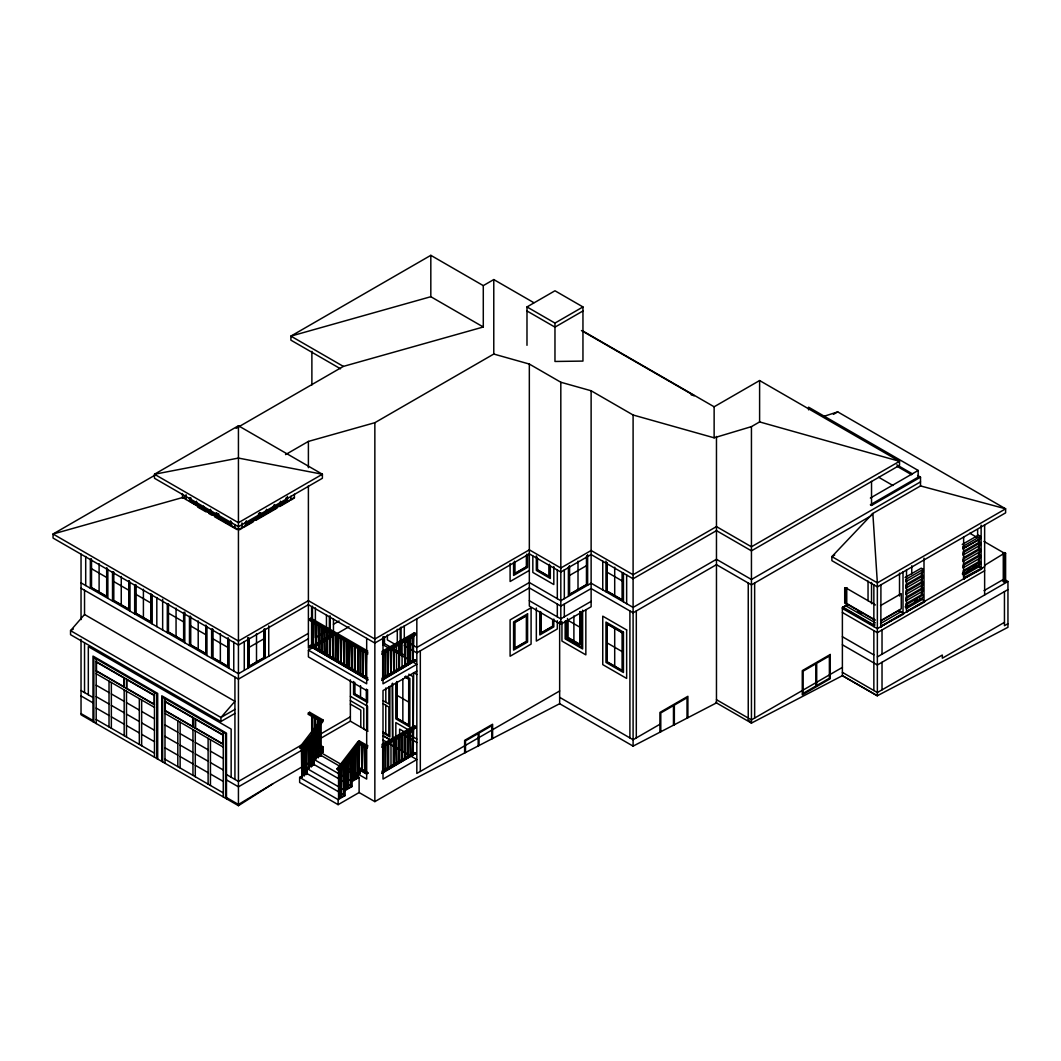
<?xml version="1.0" encoding="UTF-8"?>
<svg xmlns="http://www.w3.org/2000/svg" width="1061" height="1061" viewBox="0 0 1061 1061"><rect width="100%" height="100%" fill="white"/><g stroke="black" fill="none" stroke-linecap="round" stroke-linejoin="round"><path stroke-width="1.5" d="M360.541 697.448L360.541 685.671M385.766 733.562L385.793 705.233M388.883 686.6L388.87 704L383.074 700.645M389.878 686.414L389.851 736.931L383.061 733.005M392.663 683.284L392.623 741.254L392.225 683.483M395.819 747.435L395.833 722.581L408.445 729.862M402.583 751.334L402.596 734.292L416.827 742.514M880.749 620.964L898.932 610.46L903.601 613.152L903.601 614.16L880.855 626.613L880.922 584.571M320.594 721.44L308.353 714.371L308.353 713.019L309.666 712.263L323.075 720.008L323.075 721.347L301.43 748.774L300.263 748.098L299.64 747.315L320.594 720.101L320.939 721.241M300.263 748.098L303.221 744.265M315.037 728.92L317 726.361M301.43 748.774L300.807 747.992L323.075 720.008M306.059 741.4L306.496 740.83L306.496 774.45L306.059 741.4L306.934 741.082L306.496 774.45M308.393 738.363L308.831 737.793L308.831 768.058L309.268 738.045L308.393 738.363L308.831 768.058M302.266 747.143L301.39 747.448L301.828 777.143L302.266 747.143L301.828 777.143M304.162 744.676L304.162 743.854L304.162 775.803L303.725 746.055M313.486 731.745L313.486 765.366L313.048 733.947M315.82 729.53L315.82 728.708L315.82 758.973L315.382 729.278M318.592 725.936L317.716 726.255L318.592 725.936L318.154 757.62L317.716 727.886M359.732 743.058L338.738 770.313L337.57 769.636L336.96 768.854L357.915 741.639L359.215 740.87L367.968 745.923L366.655 746.679L357.915 741.626M338.552 768.363L342.491 763.244M354.308 747.899L356.284 745.339M338.738 770.313L338.127 769.53L359.082 742.315L359.414 743.456M338.989 769.159L338.989 768.336L338.989 798.601L339.427 768.588M341.324 766.135L341.761 765.565L341.324 797.262L340.886 765.883M343.22 764.49L343.658 795.909L344.096 762.541L343.22 762.846M348.764 756.48L348.326 788.164L348.326 756.228M350.223 755.405L350.66 786.824L350.66 753.191M352.981 750.989L353.419 750.419L352.981 780.432L352.544 752.368M357.65 777.74L358.087 744.358L357.65 777.74L357.212 746.321M84.535 590.261L84.535 614.491L70.543 630.645L70.543 634.69L220.94 721.52L234.932 713.443M404.294 645.632L416.827 652.86L529.333 587.9L560.818 606.083L591.123 588.576L633.099 612.807L716.467 564.677L751.44 584.876L870.418 516.19L872.845 513.444L831.89 556.614L831.89 560.646L877.354 586.905L1005.616 512.848L1005.616 508.816L920.51 485.925L872.845 513.444L877.354 582.86L877.354 695.87L842.381 675.671L842.381 607.476L873.853 625.645L875.033 624.902M842.381 607.476L847.633 604.438L874.317 619.836M81.034 639.398L81.034 714.796L238.433 805.67L273.406 783.456L308.393 763.257L312.464 765.618M272.823 783.8L238.433 804.463L226.484 797.554M321.258 652.117L322.12 652.117L321.258 652.117L321.258 626.547L322.12 626.547L322.12 652.117M320.449 745.923L320.886 746.175M533.842 302.69L493.776 279.56L483.285 285.621L430.819 255.33L290.9 336.112L290.9 340.143L340.528 368.804M238.433 425.766L154.482 474.24L154.482 478.272L238.433 526.733L322.385 478.272L322.385 474.24L238.433 425.766L238.433 805.67M156.02 474.559L53.05 534.015L53.05 538.046L238.433 645.075L308.393 604.69L374.851 643.059L529.333 553.869L560.818 572.038L591.123 554.545L633.099 578.775L716.467 530.646L751.44 550.845L899.516 465.355L899.516 461.31L759.61 380.541L714.133 406.787L582.489 330.78M236.112 428.326L343.366 366.403L483.285 327L483.285 285.621M526.985 345.316L526.985 306.934L554.969 290.78L582.953 306.934L582.953 361.085L554.969 361.469L554.969 323.088L582.953 306.934M285.542 454.612L308.393 441.416L374.851 422.702L493.776 354.042L529.333 364.056L560.818 382.239L591.123 390.766L633.099 414.997L714.133 437.822L751.44 426.628L759.61 421.92L899.516 461.31L751.44 546.8L716.467 526.601L633.099 574.73L591.123 550.5L560.818 568.006L529.333 549.837L374.851 639.027L308.393 600.659L238.433 641.043L53.05 534.015L184.561 496.972M582.953 310.966L554.969 327.133L526.985 310.966M246.616 523.418L258.274 516.68M272.266 508.604L260.608 515.341L260.608 512.649M272.558 508.776L260.316 515.845L260.316 512.702M294.401 497.41L238.433 529.731L182.651 497.516M239.6 529.718L241.948 528.351L241.948 522.914M243.354 527.556L253.141 521.893M255.94 520.275L276.934 508.166M279.733 506.548L289.52 500.898M293.234 498.75L290.926 500.089L290.926 496.23M73.342 629.04L70.543 630.645L220.94 717.488L234.932 709.411M248.924 647.475L264.083 638.722M367.888 653.974L309.587 620.314L309.587 618.974L310.9 618.218L367.782 651.043M309.587 620.314L310.9 619.558L310.9 618.218M313.38 647.581L312.942 621.746L313.38 647.581L313.817 621.746M318.923 650.778L318.486 624.942L318.923 650.778L319.361 624.942M308.393 633.337L238.433 673.735L81.034 582.86M308.393 638.735L238.433 679.12L81.034 588.245M333.459 624.253L339.096 621.003M329.998 657.17L330.435 631.335L329.998 657.17L329.56 631.335L330.435 630.831M330.435 631.335L329.56 631.335M367.888 680.061L309.587 645.897L310.979 645.101L367.849 677.926M309.587 646.401L310.979 645.605L318.088 649.703M333.207 634.531L332.769 658.775L332.332 632.94L333.207 632.94M310.528 646.918L308.393 648.152L308.393 485.739M333.459 633.682L311.602 646.308L311.602 607.131M335.528 660.366L335.966 634.531L335.528 660.366L335.09 634.531L335.966 634.027M366.682 690.565L308.393 656.905L308.393 650.168L348.963 626.746M335.966 634.531L335.09 634.531M315.714 648.921L316.589 648.921L316.589 623.351L315.714 623.351L316.151 648.669M338.738 637.727L338.3 661.971L337.862 636.136L338.738 636.136M318.486 650.526L319.361 650.526M341.072 663.563L340.634 637.727L341.072 663.563L341.509 637.727M324.016 628.139L324.454 653.47M345.74 641.189L346.615 640.672L346.615 666.759L347.053 640.937M324.016 653.722L324.891 653.722L324.891 628.139M346.178 641.441L346.615 666.759M326.788 655.313L327.663 655.313L327.663 629.743L326.788 629.743L327.226 655.061M348.499 642.78L349.374 642.78M348.936 643.032L349.812 642.528L349.374 668.364L348.936 642.528M351.271 644.385L352.146 669.955L352.584 644.133M354.042 645.977L354.918 645.977L354.918 671.56L355.355 647.329M354.48 646.229L355.355 645.725M356.814 647.581L358.127 646.825M357.252 647.833L358.127 647.329L357.69 673.151L357.69 647.581M337.862 661.719L338.738 661.719M359.586 649.173L360.461 649.173L360.461 674.756L360.899 650.526M360.024 649.425L360.899 648.921M362.345 650.778L363.22 650.274L363.22 676.361L363.658 650.526M362.782 651.03L363.22 676.361M343.406 664.915L344.281 664.915L344.281 639.332L343.406 639.332L343.844 664.663M365.117 652.369L366.509 652.077L365.992 677.952L365.554 652.117M381.947 651.467L414.347 632.754L415.66 633.51L415.66 634.863L381.841 654.385M381.841 653.032L415.66 633.51M402.066 667.78L402.066 642.197M390.992 648.589L390.992 674.173L390.554 648.337M394.201 646.746L393.764 672.568L394.639 646.998M396.535 645.393L396.535 670.976M400.169 643.802L399.294 643.802L399.294 669.372L398.856 645.141M404.838 640.605L405.713 640.605M410.368 637.396L411.244 637.396M413.14 661.388L413.578 635.552L413.14 661.388L412.636 635.512M354.48 645.725L354.48 671.308L355.355 671.308M529.333 570.407L510.102 581.508L510.102 563.537M357.252 672.899L366.509 677.661M360.024 648.921L360.461 674.252M308.353 714.371L309.666 713.615L309.666 712.263M833.429 414.36L837.726 411.88L1005.616 508.816L877.354 582.86L831.89 556.614L834.702 554.983M311.709 715.804L312.584 715.804L311.709 715.804L311.709 733.39M381.867 678.35L414.267 659.637L415.66 660.433L381.841 680.459M384.679 677.223L413.578 661.136M385.01 651.534L385.448 677.369L385.886 651.534M387.782 651.534L388.22 675.777L388.658 649.942L387.782 649.942M399.294 669.372L399.732 643.55M404.4 640.353L404.838 666.175L405.275 640.353M407.172 638.749L407.61 664.584L408.485 639.001M410.806 637.648L409.944 637.144L410.368 662.979L410.806 637.144M381.841 679.955L415.66 660.433M317.252 725.392L317.69 718.748L318.154 757.62M318.565 718.748L317.252 719M569.558 575.447L586.468 565.685M416.827 671.043L383.008 690.565L383.008 779.079L416.827 759.557L388.856 743.403M309.746 739.146L308.353 739.955L321.47 747.528L321.47 753.085L322.862 752.289L322.862 746.732L309.746 739.146L308.353 740.459L321.085 747.806M303.008 744.159L238.433 781.44L226.484 774.543M305.873 742.501L311.616 739.185M315.926 736.705L350.369 716.812M312.584 741.374L311.709 741.374L312.584 741.374L312.584 717.395M350.369 696.281L367.557 706.228L367.557 731.122L350.369 721.188L308.393 745.419L366.682 779.079L366.682 689.796M308.393 746.44L238.433 786.824L226.484 779.928M314.48 717.395L314.48 742.979L322.478 747.01L322.862 752.289M314.48 742.979L315.356 742.979M317.252 728.589L317.69 744.318M318.128 744.57L317.252 744.57M322.478 752.063L321.47 753.085M313.632 759.225L352.106 781.44L352.106 786.48L313.632 764.278L313.632 759.225L320.634 755.18L359.109 777.395L359.109 792.54L338.127 804.662L299.64 782.448L299.64 777.395L306.642 773.363L345.117 795.578L345.117 790.525L306.642 768.31L306.642 773.363M315.382 758.721L316.258 758.721L316.258 728.96M317.716 757.368L318.592 757.368M320.051 756.029L320.926 756.029L320.926 722.899L320.051 723.217L320.051 756.029L320.926 756.029M591.123 601.375L560.818 618.868L529.333 600.698M306.642 768.31L313.632 764.278M308.393 767.806L309.268 767.806M310.727 736.971L310.727 766.466L311.602 766.466L311.602 735.021M313.048 765.114L313.923 765.114L313.923 731.997M310.727 766.466L311.602 766.466M529.333 364.056L529.333 606.083L560.818 624.253L591.123 606.759L591.123 390.766M358.79 743.482L359.215 768.814L359.652 744.57M301.39 776.891L302.266 776.891M303.725 775.551L304.6 775.551L304.6 744.106M306.059 774.198L306.934 774.198M361.549 744.57L362.424 744.57L361.987 770.405L361.549 744.57L362.424 744.57M363.883 746.427L364.759 772.01L365.276 746.135M367.597 747.475L366.655 748.032L358.353 743.23M381.947 744.411L414.347 725.711L415.66 726.467L415.66 727.806L381.841 747.329M381.841 745.989L415.66 726.467M385.01 744.49L385.886 744.49L385.448 770.326L385.01 746.095M390.992 741.042L390.992 767.13M397.398 738.35L396.098 738.098L396.973 738.602M402.066 735.154L402.066 760.737L401.628 734.902L402.941 735.154M407.172 731.705L408.485 731.957M410.806 755.684L409.944 755.684L410.368 729.849L410.806 755.684L410.368 730.353M382.689 746.347L382.689 771.413M384.573 744.238L385.886 744.49M391.429 741.294L390.116 741.042M396.535 738.35L396.535 763.933L396.098 739.689M413.578 728.509L413.14 754.331L413.618 672.621L416.827 674.478M359.997 769.915L359.997 773.655L358.605 774.45L358.605 769.464L359.997 768.668L368.034 773.31M352.544 780.18L353.419 780.18M354.878 749.345L354.878 778.827L355.753 778.827L355.753 747.395L354.878 747.7M357.212 777.488L358.087 777.488M354.878 778.827L355.753 778.827M352.106 781.44L359.109 777.395M366.655 774.106L358.605 769.464M345.554 761.453L345.554 789.265L346.43 789.265L346.43 759.504M347.889 758.429L347.889 787.912L348.764 787.912M350.223 786.572L351.098 786.572L351.098 753.443M345.554 789.265L346.43 789.265M345.117 790.525L352.106 786.48M381.867 771.294L414.267 752.594L415.66 753.39L381.841 773.416M393.14 765.299L413.578 754.079M385.01 770.074L385.886 770.074M387.782 742.886L387.782 768.469L388.658 768.469L388.658 742.886M390.554 766.878L391.429 766.878M393.326 739.689L393.326 765.273L394.201 765.273L394.639 739.941M396.098 763.681L396.973 763.681M398.856 736.493L398.856 762.077L399.732 762.077L399.732 736.997M401.628 760.472L402.504 760.472M404.4 733.297L404.4 758.88L405.275 758.88L405.275 733.801M407.172 733.297L407.172 757.275L408.047 757.275L408.047 731.705L408.047 757.275M387.782 768.469L388.658 768.469M393.326 765.273L394.201 765.273M398.856 762.077L399.732 762.077M404.4 758.88L405.275 758.88M381.841 772.912L415.66 753.39M338.552 770.551L338.552 798.349L339.427 798.349M340.886 797.01L341.761 797.01M343.22 795.657L344.096 795.657L344.096 762.541M299.64 777.395L338.127 799.609L345.117 795.578M870.365 498.047L918.176 470.447L918.176 477.171L870.365 504.771L871.532 505.447L920.51 477.171L920.51 485.925M920.51 481.88L751.44 579.492L716.467 559.293L633.099 607.423L591.123 583.192L560.818 600.698L529.333 582.516L416.827 647.475L404.294 640.247M559.651 690.976L416.827 773.442L416.827 618.669M359.109 792.54L374.851 801.625L410.222 781.201L559.651 703.708L633.099 746.122L716.467 702.886L716.467 436.469M844.715 587.913L846.758 587.741L846.758 602.887L845.59 603.563L844.715 603.059L844.715 587.913L846.758 587.741M905.086 577.449L921.24 568.139L923.269 569.306L923.269 571.667L905.789 581.76L905.789 579.412L923.269 569.306M962.221 544.465L978.361 535.155L980.404 536.322L980.404 538.683L962.911 548.776L962.911 546.428L980.404 536.322M962.765 548.696L980.404 538.683M659.915 724.265L633.099 739.756L559.651 697.342M906.107 584.439L922.248 575.115L922.248 571.083L923.269 571.667M963.242 551.455L979.383 542.131L979.383 538.099M923.269 575.712L905.789 585.805L905.789 588.165L923.269 578.059L923.269 575.712L921.24 574.531M980.404 542.728L962.911 552.821L962.911 555.182L980.404 545.075L980.404 542.728L978.361 541.548M880.524 605.606L901.266 593.63L901.266 608.775L880.524 620.751M906.107 590.831L922.248 581.508L922.248 577.476L923.269 578.059M963.242 557.847L979.383 548.524L979.383 544.492L980.404 545.075M923.269 582.104L905.789 592.197L905.789 594.558L923.269 584.452L923.269 582.104L921.24 580.924M980.404 549.121L962.911 559.213L962.911 561.574L980.404 551.468L980.404 549.121L978.361 547.94M906.107 597.224L922.248 587.913L922.248 583.868L923.269 584.452M963.242 564.24L979.383 554.93L979.383 550.884L980.404 551.468M923.269 588.497L905.789 598.59L905.789 600.95L923.269 590.858L923.269 588.497L921.24 587.317M980.404 555.513L962.911 565.606L962.911 567.967L980.404 557.874L980.404 555.513L978.361 554.333M906.107 603.616L922.248 594.306L922.248 590.261L923.269 590.858M963.242 570.632L979.383 561.322L979.383 557.277L980.404 557.874M923.269 594.889L905.789 604.982L905.789 607.343L923.269 597.25L923.269 594.889L921.24 593.709M980.404 561.906L962.911 571.998L962.911 574.359L980.404 564.266L980.404 561.906L978.361 560.725M905.126 606.879L907.818 605.327M914.542 601.454L917.235 599.889M962.261 573.895L964.94 572.343M967.632 570.791L970.324 569.24M973.017 567.688L975.709 566.136M962.765 574.28L980.258 564.173M880.484 623.55L901.266 611.547M906.107 608.749L922.248 599.438L924.582 601.03L924.582 602.038L903.017 613.828L903.017 571.892M963.242 575.765L979.383 566.455L981.717 568.046L981.717 569.054L963.64 578.815L963.64 536.893M1003.282 553.232L1004.435 552.569L1005.603 553.245L1005.603 581.508L1004.435 582.184L1003.282 581.508L1003.282 553.232L1004.435 553.908L1005.603 553.245M881.439 626.958L881.439 625.95L903.601 613.152M907.102 612.144L907.102 611.136L924.582 601.03M981.717 568.046L963.64 577.807L964.224 579.16M886.399 623.417L877.354 628.642L842.381 608.483M889.171 621.826L891.93 620.221M894.702 618.616L901.625 614.624M907.858 611.03L921.306 603.258M923.998 558.139L923.998 601.706L979.794 569.505M981.133 525.155L981.133 568.723L984.635 566.707M984.635 570.738L877.354 632.674L842.381 612.489M842.381 667.396L751.44 719.902L716.467 699.703M984.051 590.606L1003.865 579.16L1003.865 553.537L984.621 565.354M1003.282 581.508L1004.435 580.844L1005.603 581.508M877.354 656.905L1007.95 581.508L1007.95 627.29L877.354 695.724L842.381 675.671L751.44 723.085L715.578 702.382M1007.95 589.584L877.354 664.982L842.381 644.796M1004.449 622.356L942.327 658.218L942.327 655.035L877.354 692.541L842.381 672.356M1007.95 623.709L1004.449 625.725L1004.449 591.614M321.47 747.528L322.862 746.732M823.92 416.336L837.726 411.88M483.285 327L430.819 296.709L290.9 336.112L343.366 366.403M691.149 394.825L694.318 395.726L581.455 330.568M977.048 565.354L979.383 566.707M919.927 598.338L922.248 599.438M197.731 507.105L206.152 511.919M208.964 513.524L211.762 515.129M214.574 516.747L237.027 529.585M918.176 470.447L808.575 407.172L808.575 409.864M917.632 475.514L920.51 477.171M896.824 464.851L912.473 473.882M897.248 466.442L911.545 474.691M878.654 477.251L892.964 485.5M969.794 533.232L976.902 537.33M983.998 541.428L1003.865 552.9M979.383 563.67L980.404 564.266M1005.085 579.863L1007.95 581.508M977.632 565.699L981.133 567.715M526.985 306.934L554.969 323.088M875.391 604.942L846.174 588.073L846.174 603.218L875.391 620.088M857.646 611.229L861.943 613.709M845.299 605.526L875.352 622.873M842.964 607.131L874.45 625.3M842.381 636.719L873.853 654.889M607.117 572.237L622.276 580.99M579.982 627.25L567.807 620.221L567.807 637.343L579.982 644.372L579.982 611.68M607.117 642.913L622.276 651.666M202.372 507.264L190.715 500.54L190.715 497.848M204.707 508.617L216.364 515.354L216.364 512.649M230.356 523.431L218.699 516.694L218.699 514.001M202.664 507.781L190.423 500.712L190.423 497.569M204.415 508.789L216.656 515.858L216.656 512.715M401.628 641.441L402.941 642.197M401.628 641.945L402.504 642.449M398.856 643.55L399.732 644.054M396.098 644.637L397.398 645.393M393.326 646.746L394.201 647.25M415.66 660.937L414.267 659.637M404.294 655.048L382.716 642.595L382.716 637.648M391.429 648.337L390.992 674.173M382.888 644.717L416.827 664.305L383.008 683.828L383.008 636.786M309.587 618.974L367.888 652.621M358.127 647.329L357.69 673.151M393.764 672.568L393.326 648.337M382.689 678.47L382.689 652.886M322.345 652.17L336.576 660.38M339.414 662.024L353.631 670.234M397 695.326L408.697 702.077M309.587 645.897L367.888 679.557M308.393 650.168L366.682 683.828L366.682 638.417M415.66 727.806L414.347 727.05L414.347 725.711M412.636 728.456L413.578 729.013M409.944 729.597L411.244 730.353M409.944 730.101L410.806 730.605M409.838 730.671L413.047 732.528L413.047 676.653L408.777 674.186M406.734 731.453L408.047 732.209M416.827 739.066L399.612 729.119L399.599 749.61L393.207 745.949M405.713 733.549L404.838 733.045L404.838 759.132M401.628 734.902L402.504 735.406M400.169 736.745L399.294 736.241L399.294 762.328M415.66 753.894L414.267 752.594M392.185 741.002L394.639 742.421M91.525 568.723L106.684 577.476M113.673 581.508L128.832 590.261M135.543 594.133L150.994 603.046M168.474 613.152L183.633 621.905M190.635 625.937L205.781 634.69M212.492 638.563L227.943 647.475M413.14 754.331L412.636 730.061M383.087 740.074L385.859 741.679M308.353 713.019L321.762 720.764M364.759 746.427L367.093 747.78M359.215 768.814L358.79 742.979M84.535 614.491L234.932 701.334L220.94 717.488L220.94 721.52M359.997 773.655L359.599 769.689M299.64 747.315L300.807 747.992M336.96 768.854L338.127 769.53M96.193 661.613L154.482 695.273M164.986 701.334L223.274 734.994M96.193 671.043L154.482 704.703M164.986 710.751L223.274 744.411M96.193 673.735L154.482 707.395M164.986 713.443L223.274 747.103M96.193 685.181L109.018 692.581M111.352 693.934L124.177 701.334M126.498 702.674L139.323 710.088M141.657 711.427L154.482 718.841M164.986 724.888L177.81 732.302M180.131 733.642L192.956 741.042M195.29 742.395L208.115 749.795M210.449 751.148L223.274 758.549M96.193 696.626L109.018 704.027M111.352 705.366L124.177 712.78M126.498 714.119L139.323 721.533M141.657 722.873L154.482 730.273M164.986 736.334L177.81 743.734M180.131 745.087L192.956 752.488M195.29 753.84L208.115 761.241M210.449 762.594L223.274 769.994M81.034 690.565L92.983 697.462M81.034 695.95L92.983 702.846M96.193 708.058L109.018 715.472M111.352 716.812L124.177 724.225M126.498 725.565L139.323 732.965M141.657 734.318L154.482 741.719M164.986 747.78L177.81 755.18M180.131 756.533L192.956 763.933M195.29 765.286L208.115 772.687M210.449 774.026L223.274 781.44M96.193 719.504L154.482 753.164M164.986 759.225L223.274 792.885M81.034 713.589L92.983 720.485M405.66 676.082L409.878 678.523L409.838 726.971L395.833 718.867L395.833 683.337M404.904 676.653L409.002 679.027L408.962 725.459L396.708 718.363L396.708 681.533M405.196 677.17L408.71 679.199L408.671 724.955L397 718.204L397 682.236M383.074 703.668L388.87 707.024L388.856 735.353L383.061 731.997M366.682 701.016L354.44 693.934L354.44 682.714M350.369 700.645L363.79 708.403L363.79 728.934L367.822 731.268M350.369 704.093L360.793 710.127L360.793 727.209M393.207 741.586L395.819 743.098M881.439 625.95L880.855 625.539L880.855 626.613M747.912 719.623L751.44 723.085L751.44 426.628M1004.435 553.908L1004.435 582.184M984.635 524.704L984.635 594.982M977.632 529.678L977.632 536.216M911.757 565.765L911.757 573.935M906.518 569.876L906.518 611.799M899.516 573.139L899.516 596.017M899.516 610.725L899.516 611.799M898.932 610.46L898.932 611.468M882.023 629.982L882.023 654.213M882.023 662.289L882.023 689.849M873.853 584.704L873.853 626.653M873.853 630.658L873.853 690.525M871.532 481.389L871.532 505.447M871.532 582.436L871.532 603.722M868.044 581.083L868.044 600.672M847.633 604.438L847.633 605.446M847.049 604.704L847.049 605.751M845.59 588.417L845.59 603.563M843.548 606.733L843.548 607.767M759.61 380.541L759.61 421.92M754.65 583.019L754.65 718.045M748.244 583.019L748.244 718.045M714.133 406.787L714.133 437.822M687.899 717.7L687.899 696.281L659.915 712.435L659.915 732.209M687.024 718.151L687.024 697.793L674.345 705.114L674.345 724.729L673.47 725.18L673.47 705.618L660.791 712.939L660.791 731.758M636.308 610.964L636.308 737.899M633.099 414.997L633.099 746.122M629.902 610.964L629.902 737.899M626.653 574.903L626.653 603.709M623.444 572.768L623.444 601.852M622.568 573.165L622.568 600.34L606.839 591.256L606.839 562.476M622.276 573.126L622.276 599.836L607.117 591.083L607.117 562.807M614.704 567.184L614.704 595.46M614.704 628.444L614.704 665.592M605.964 561.057L605.964 591.759M602.754 561.097L602.754 589.903M587.635 554.664L587.635 585.208M586.76 555.937L586.76 584.704L569.266 594.81L569.266 566.03M586.468 556.269L586.468 584.545L569.558 594.306L569.558 566.03M585.844 609.624L585.844 654.862L561.945 641.069L561.945 621.68M582.635 610.194L582.635 648.974L565.155 638.881L565.155 621.109M581.76 612.29L581.76 647.462L566.03 638.377L566.03 620.791M580.274 611.534L580.274 644.876L567.516 637.515L567.516 618.457M578.006 561.15L578.006 589.425M573.895 615.95L573.895 640.857M568.391 567.237L568.391 596.322M564.319 569.863L564.319 598.669M564.319 604.054L564.319 616.852M560.818 382.239L560.818 624.253M559.651 621.613L559.651 703.708M557.317 569.876L557.317 598.683M557.317 604.067L557.317 616.852M557.317 620.725L557.317 628.974L536.335 641.096L536.335 608.046M553.815 566.561L553.815 584.545L532.834 572.423L532.834 556.083M553.815 619.054L553.815 626.879L539.824 634.955L539.824 611.468M552.94 619.836L552.94 626.375L540.699 633.444L540.699 612.184M552.648 619.836L552.648 626.202L540.991 632.94L540.991 612.224M550.327 565.553L550.327 578.484L536.335 570.407L536.335 555.858M549.452 564.28L549.452 576.972L537.198 569.903L537.198 557.211M549.16 564.863L549.16 576.468L537.489 569.73L537.489 558.126M527.582 554.452L527.582 567.37L513.59 575.447L513.59 562.529M526.707 554.174L526.707 566.866L514.466 573.935L514.466 561.242M526.415 555.102L526.415 566.707L514.757 573.431L514.757 561.839M493.776 279.56L493.776 354.042M492.609 738.483L492.609 724.225L464.625 740.379L464.625 752.992M491.734 738.986L491.734 725.737L479.055 733.058L479.055 745.512M478.179 745.963L478.179 733.562L465.5 740.883L465.5 752.541M430.819 255.33L430.819 296.709M420.315 650.844L420.315 771.427M414.347 632.754L414.347 634.107M410.368 636.892L410.368 662.979M407.61 638.497L407.61 664.584M404.838 640.088L404.838 666.175M404.294 625.844L404.294 638.642M402.848 679.08L402.848 721.586M402.066 734.65L402.066 760.737M401.085 627.091L401.085 653.205M400.209 627.926L400.209 652.701M397.291 629.292L397.291 645.632L387.384 639.902L387.384 635.009M396.535 737.846L396.535 763.933M393.764 739.437L393.764 765.525M388.22 649.69L388.22 675.777M388.22 742.634L388.22 768.721M385.806 687.979L385.806 702.223M385.448 651.282L385.448 677.369M385.448 744.742L385.448 770.326M384.467 636.998L384.467 643.603M383.591 636.573L383.591 643.099M374.851 422.702L374.851 801.625M367.557 689.597L367.557 702.528L353.565 694.438L353.565 681.507M366.39 689.053L366.39 700.499L354.732 693.761L354.732 682.316M366.072 651.825L365.992 677.952M364.838 745.883L364.759 772.01M361.987 744.318L361.987 770.405M359.215 740.87L359.215 742.223M355.316 747.143L355.316 779.079M352.981 750.167L352.981 780.432M352.146 643.881L352.146 669.955M350.369 679.849L350.369 721.188M349.374 642.276L349.374 668.364M345.992 760.074L345.992 789.517M343.844 639.08L343.844 665.167M341.324 765.313L341.324 797.262M338.3 636.388L338.3 661.971M338.127 799.609L338.127 804.662M333.459 618.868L333.459 632.104M332.769 633.192L332.769 658.775M330.25 615.95L330.25 635.526M329.374 616.216L329.374 636.03M327.226 629.491L327.226 655.565M326.456 614.757L326.456 631.322L315.382 637.714L315.382 607.887M324.454 627.887L324.454 653.974M321.682 626.295L321.695 652.369M321.47 626.414L321.47 651.998M320.449 722.448L320.488 756.281M320.236 723.668L320.236 746.055M319.136 625.075L319.136 650.645M317.902 719.119L317.902 744.703M317.69 718.748L317.69 725.644M316.151 623.086L316.151 649.173M315.356 717.395L315.356 726.984M314.918 717.143L314.918 728.841M314.918 732.037L314.918 743.23M312.464 606.163L312.464 645.791M312.146 715.552L312.146 741.626M311.881 351.35L311.881 384.957M311.165 735.591L311.165 766.718M308.393 441.416L308.393 467.689M294.401 494.227L294.401 498.073M287.425 496.349L287.425 501.203M286.55 497.556L286.55 500.699L274.308 507.768L274.308 504.625M286.258 497.834L286.258 500.527L274.6 507.264L274.6 504.572M280.422 501.203L280.422 503.895M273.433 506.044L273.433 509.28M268.751 625.831L268.751 656.228M266.43 509.28L266.43 511.972M265.25 629.173L265.25 658.244M264.375 628.974L264.375 657.74L248.632 666.838L248.632 638.059M264.083 629.306L264.083 657.581L248.924 666.321L248.924 638.059M259.441 512.516L259.441 517.357M258.566 513.71L258.566 516.853L246.324 523.922L246.324 520.779M256.51 633.682L256.51 661.958M247.757 637.648L247.757 668.35M245.449 522.198L245.449 525.434M244.269 641.56L244.269 670.366M235.025 524.572L235.025 527.755M234.932 677.104L234.932 779.424M233.765 641.958L233.765 671.043M231.523 522.211L231.523 525.447L189.548 501.216L189.548 497.98M231.152 777.236L231.152 729.106L88.315 646.64L88.315 694.769M230.648 520.792L230.648 523.935L218.407 516.866L218.407 513.723M229.11 639.266L229.11 668.35M228.234 638.059L228.234 666.838L212.492 657.74L212.492 628.974M227.943 638.059L227.943 666.321L212.784 657.581L212.784 629.306M226.484 798.774L226.484 733.138L161.776 695.777L161.776 761.413M225.608 798.27L225.608 733.642L162.651 697.289L162.651 761.917M223.274 732.302L223.274 796.917M220.356 633.682L220.356 661.958M217.532 514.134L217.532 517.37M211.616 629.173L211.616 658.244M210.542 509.293L210.542 511.986M210.449 739.703L210.449 785.472M208.115 738.35L208.115 784.132M206.948 626.481L206.948 655.552M206.073 625.261L206.073 654.04L190.343 644.955L190.343 616.176M205.781 625.261L205.781 653.536L190.635 644.783L190.635 616.521M203.54 506.057L203.54 509.293M198.208 620.884L198.208 649.16M196.55 501.216L196.55 503.909M195.29 718.827L195.29 728.257M195.29 730.949L195.29 776.732M192.956 717.488L192.956 726.918M192.956 729.61L192.956 775.379M189.468 616.375L189.468 645.459M186.06 494.705L186.06 499.492M184.8 612.078L184.8 642.767M183.924 612.476L183.924 641.255L168.182 632.17L168.182 604.982M183.633 612.476L183.633 640.751L168.474 631.998L168.474 603.722M182.465 493.577L182.465 498.179M180.131 722.196L180.131 767.978M177.81 720.857L177.81 766.626M176.06 608.099L176.06 636.375M167.306 603.59L167.306 632.674M164.986 698.642L164.986 763.257M162.651 599.279L162.651 629.982M157.691 759.053L157.691 693.417L92.983 656.069L92.983 721.692M156.816 597.529L156.816 626.613M156.816 758.549L156.816 693.934L93.859 657.581L93.859 722.196M154.482 692.581L154.482 757.209M152.161 594.836L152.161 623.921M151.285 595.221L151.285 622.409L135.543 613.311L135.543 584.545M150.994 593.63L150.994 621.905L135.835 613.152L135.835 584.876M143.407 589.253L143.407 617.529M141.657 699.981L141.657 745.764M139.323 698.642L139.323 744.411M134.667 584.744L134.667 613.828M129.999 582.051L129.999 611.136M129.124 580.831L129.124 609.611L113.381 600.526L113.381 571.746M128.832 580.831L128.832 609.107L113.673 600.354L113.673 572.091M126.498 679.12L126.498 688.536M126.498 691.241L126.498 737.01M124.177 677.767L124.177 687.196M124.177 689.889L124.177 735.658M121.259 576.468L121.259 604.73M112.519 571.959L112.519 601.03M111.352 682.488L111.352 728.257M109.018 681.135L109.018 726.918M107.851 569.253L107.851 598.338M106.975 568.046L106.975 596.826L91.233 587.741L91.233 558.961M106.684 568.046L106.684 596.322L91.525 587.569L91.525 559.293M99.111 563.67L99.111 591.945M96.193 658.921L96.193 723.549M90.357 559.16L90.357 588.245M85.702 556.468L85.702 585.553M84.535 643.099L84.535 692.581M81.034 554.054L81.034 619.597M322.385 474.24L238.433 522.702L154.482 474.24L238.433 458.073L322.385 474.24M531.084 607.781L510.102 619.889L510.102 656.242L531.084 644.12L531.084 607.781M527.582 613.828L513.59 621.918L513.59 650.101L527.582 642.024L527.582 613.828M526.707 615.353L514.466 622.422L514.466 648.589L526.707 641.52L526.707 615.353M526.415 615.857L514.757 622.582L514.757 648.085L526.415 641.348L526.415 615.857M359.599 767.939L358.22 768.734L366.655 773.602L368.034 772.806L359.599 767.939M830.259 654.491L802.275 670.645L802.275 694.875L830.259 678.722L830.259 654.491M815.829 663.828L803.15 671.149L803.15 693.363L815.829 686.043L815.829 663.828M829.384 656.003L816.705 663.324L816.705 685.539L829.384 678.218L829.384 656.003M626.653 629.955L602.754 616.162L602.754 664.624L626.653 678.43L626.653 629.955M623.444 632.144L605.964 622.051L605.964 662.435L623.444 672.528L623.444 632.144M622.568 632.648L606.839 623.563L606.839 661.931L622.568 671.016L622.568 632.648M622.276 632.82L607.117 624.067L607.117 661.759L622.276 670.512L622.276 632.82M391.085 740.366L383.087 735.75L391.085 740.353M123.885 677.939L96.485 662.117L96.485 670.87L123.885 686.692L123.885 677.939M154.19 695.446L126.789 679.624L126.789 688.377L154.19 704.199L154.19 695.446M192.664 717.66L165.277 701.838L165.277 710.591L192.664 726.414L192.664 717.66M222.982 735.154L195.582 719.345L195.582 728.085L222.982 743.907L222.982 735.154"/></g></svg>
